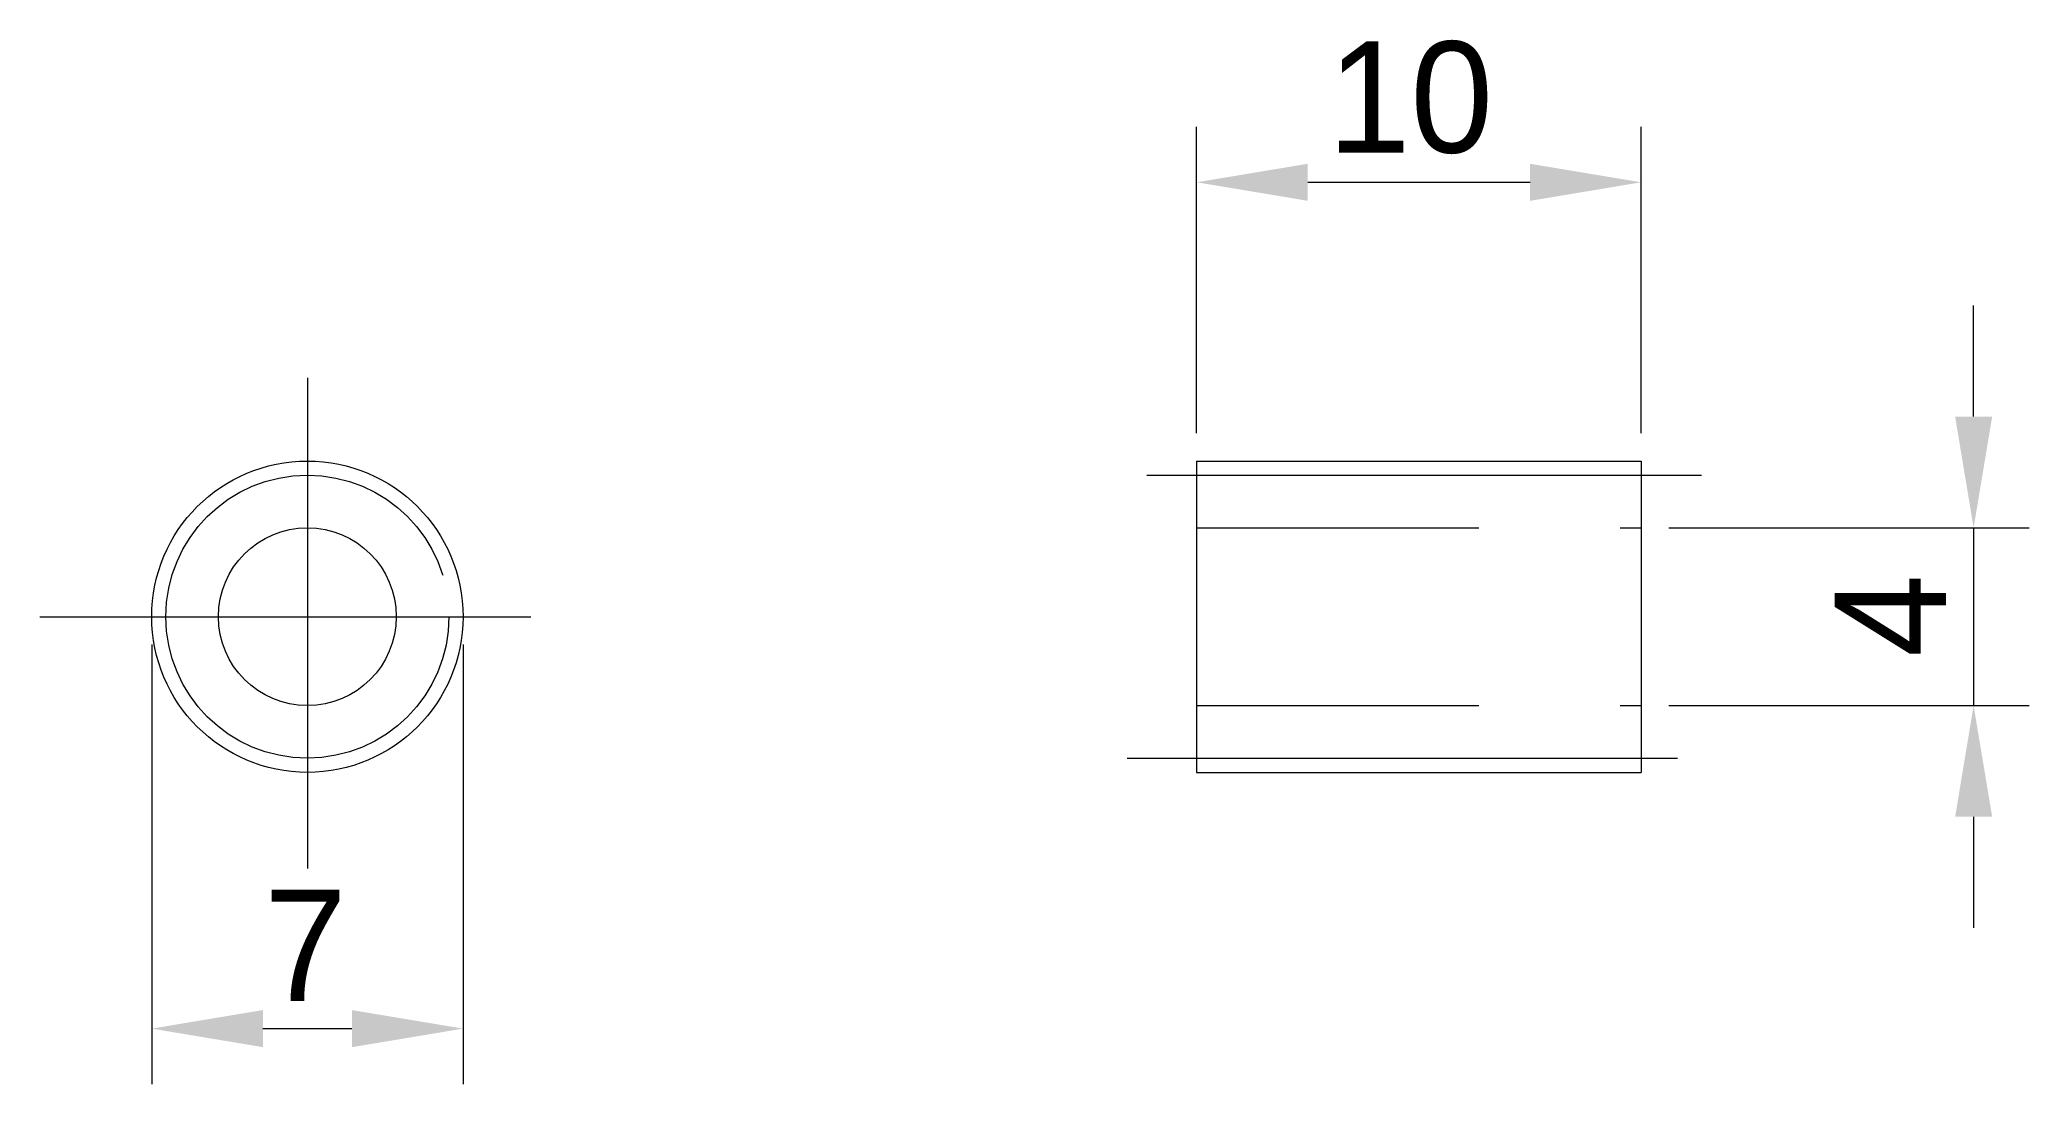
# Model space of a CAD drawing. Extents: x -29 to 89, y -125 to 24.
# Drawn here: x -6.02 to 38.73, y -124.62 to -101.13 of the extents above; entities that cross this region are included whole.
import ezdxf

# ---------------------------------------------------------------- set-up
doc = ezdxf.new("R2010")
doc.units = 0
doc.linetypes.add('CENTER2', pattern=[28.575, 19.05, -3.175, 3.175, -3.175])
doc.linetypes.add('DASHED2', pattern=[9.525, 6.35, -3.175])
doc.layers.get('DEFPOINTS').update_dxf_attribs({"linetype": 'CONTINUOUS'})
for name, color, linetype in [('A', 10, 'CONTINUOUS'), ('B', 30, 'DASHED2'), ('DIM', 150, 'CONTINUOUS'), ('E', 82, 'CENTER2')]:
    doc.layers.add(name, color=color, linetype=linetype)
doc.dimstyles.get("Standard").update_dxf_attribs({"dimtxt": 0.18, "dimasz": 0.18, "dimexe": 0.18, "dimexo": 0.0625, "dimgap": 0.09, "dimtad": 0, "dimtih": 1, "dimtoh": 1, "dimzin": 0, "dimcen": 0.09, "dimazin": 3, "dimtfac": 1, "dimtofl": 0, "dimtmove": 0, "dimatfit": 3})

# ---------------------------------------------------------------- blocks, each defined once
blk = doc.blocks.new('*U45')
at = {"layer": 'DIM', "color": 0}
blk.add_text('4', height=2.5, rotation=90, dxfattribs=at).set_placement((36.853, -115.013))
blk = doc.blocks.new('*D20')
at = {"layer": 'DEFPOINTS', "color": 0}
for p in [(30, -112.104), (30, -116.104), (37.478, -116.104)]:
    blk.add_point(p, dxfattribs=at)
at = {"layer": 'DIM', "color": 0}
for p, q in [((37.478, -109.604), (37.478, -107.104)), ((30.625, -112.104), (38.728, -112.104)), ((37.478, -112.104), (37.478, -116.104)), ((30.625, -116.104), (38.728, -116.104)), ((37.478, -118.604), (37.478, -121.104))]:
    blk.add_line(p, q, dxfattribs=at)
for points in [[(37.062, -109.604), (37.895, -109.604), (37.478, -112.104)], [(37.062, -118.604), (37.895, -118.604), (37.478, -116.104)]]:
    blk.add_solid(points, dxfattribs=at)
at = {"layer": 'E'}
blk.add_blockref('*U45', (0, 0), dxfattribs=at)
blk = doc.blocks.new('*U46')
at = {"layer": 'DIM', "color": 0}
blk.add_text('10', height=2.5, dxfattribs=at).set_placement((22.951, -103.667))
blk = doc.blocks.new('*D21')
at = {"layer": 'DEFPOINTS', "color": 0}
for p in [(30, -104.334), (20, -110.603), (30, -110.603)]:
    blk.add_point(p, dxfattribs=at)
at = {"layer": 'DIM', "color": 0}
for p, q in [((20, -109.978), (20, -103.084)), ((30, -109.978), (30, -103.084)), ((22.5, -104.334), (27.5, -104.334))]:
    blk.add_line(p, q, dxfattribs=at)
for points in [[(22.5, -103.918), (22.5, -104.751), (20, -104.334)], [(27.5, -103.918), (27.5, -104.751), (30, -104.334)]]:
    blk.add_solid(points, dxfattribs=at)
at = {"layer": 'E'}
blk.add_blockref('*U46', (0, 0), dxfattribs=at)
blk = doc.blocks.new('*U47')
at = {"layer": 'DIM', "color": 0}
blk.add_text('7', height=2.5, dxfattribs=at).set_placement((-0.975, -122.744))
blk = doc.blocks.new('*D22')
at = {"layer": 'DEFPOINTS', "color": 0}
for p in [(-3.501, -114.104), (3.501, -114.104), (3.501, -123.369)]:
    blk.add_point(p, dxfattribs=at)
at = {"layer": 'DIM', "color": 0}
for p, q in [((-3.501, -114.729), (-3.501, -124.619)), ((3.501, -114.729), (3.501, -124.619)), ((-1.001, -123.369), (1.001, -123.369))]:
    blk.add_line(p, q, dxfattribs=at)
for points in [[(-1.001, -122.952), (-1.001, -123.786), (-3.501, -123.369)], [(1.001, -122.952), (1.001, -123.786), (3.501, -123.369)]]:
    blk.add_solid(points, dxfattribs=at)
at = {"layer": 'E'}
blk.add_blockref('*U47', (0, 0), dxfattribs=at)

msp = doc.modelspace()

# ---------------------------------------------------------------- linework, layer by layer
at = {"layer": 'A'}
for p, q in [((20, -110.603), (30, -110.603)), ((20, -110.603), (20, -117.606)), ((30, -110.603), (30, -117.606)), ((20, -117.606), (30, -117.606))]:
    msp.add_line(p, q, dxfattribs=at)
for radius in [3.501, 2]:
    msp.add_circle((0, -114.104), radius, dxfattribs=at)
at = {"layer": 'B'}
for p, q in [((20, -112.104), (30, -112.104)), ((20, -116.104), (30, -116.104))]:
    msp.add_line(p, q, dxfattribs=at)
at = {"layer": 'E'}
for p, q in [((0, -108.73), (0, -119.771)), ((18.879, -110.921), (31.358, -110.921)), ((-6.019, -114.104), (5.029, -114.104)), ((18.437, -117.287), (30.819, -117.287))]:
    msp.add_line(p, q, dxfattribs=at)
msp.add_circle((0, -114.104), 3.183, dxfattribs=at)

# ---------------------------------------------------------------- dimensions: what is measured, and where the dimension line sits
at = {"layer": 'DIM'}
for base, p1, p2, picture, middle in [((30, -104.334), (20, -110.603), (30, -110.603), '*D21', (25, -102.433)), ((3.501, -123.369), (-3.501, -114.104), (3.501, -114.104), '*D22', (0, -121.494))]:
    dim = msp.add_linear_dim(base=base, p1=p1, p2=p2, dimstyle='Standard', dxfattribs=at)
    dim.commit()
    dim.dimension.update_dxf_attribs({"geometry": picture, "text_midpoint": middle})
dim = msp.add_linear_dim(base=(37.478, -116.104), p1=(30, -112.104), p2=(30, -116.104), angle=90, dimstyle='Standard', dxfattribs=at)
dim.commit()
dim.dimension.update_dxf_attribs({"geometry": '*D20', "text_midpoint": (35.603, -114.104)})

doc.saveas('drawing.dxf')
